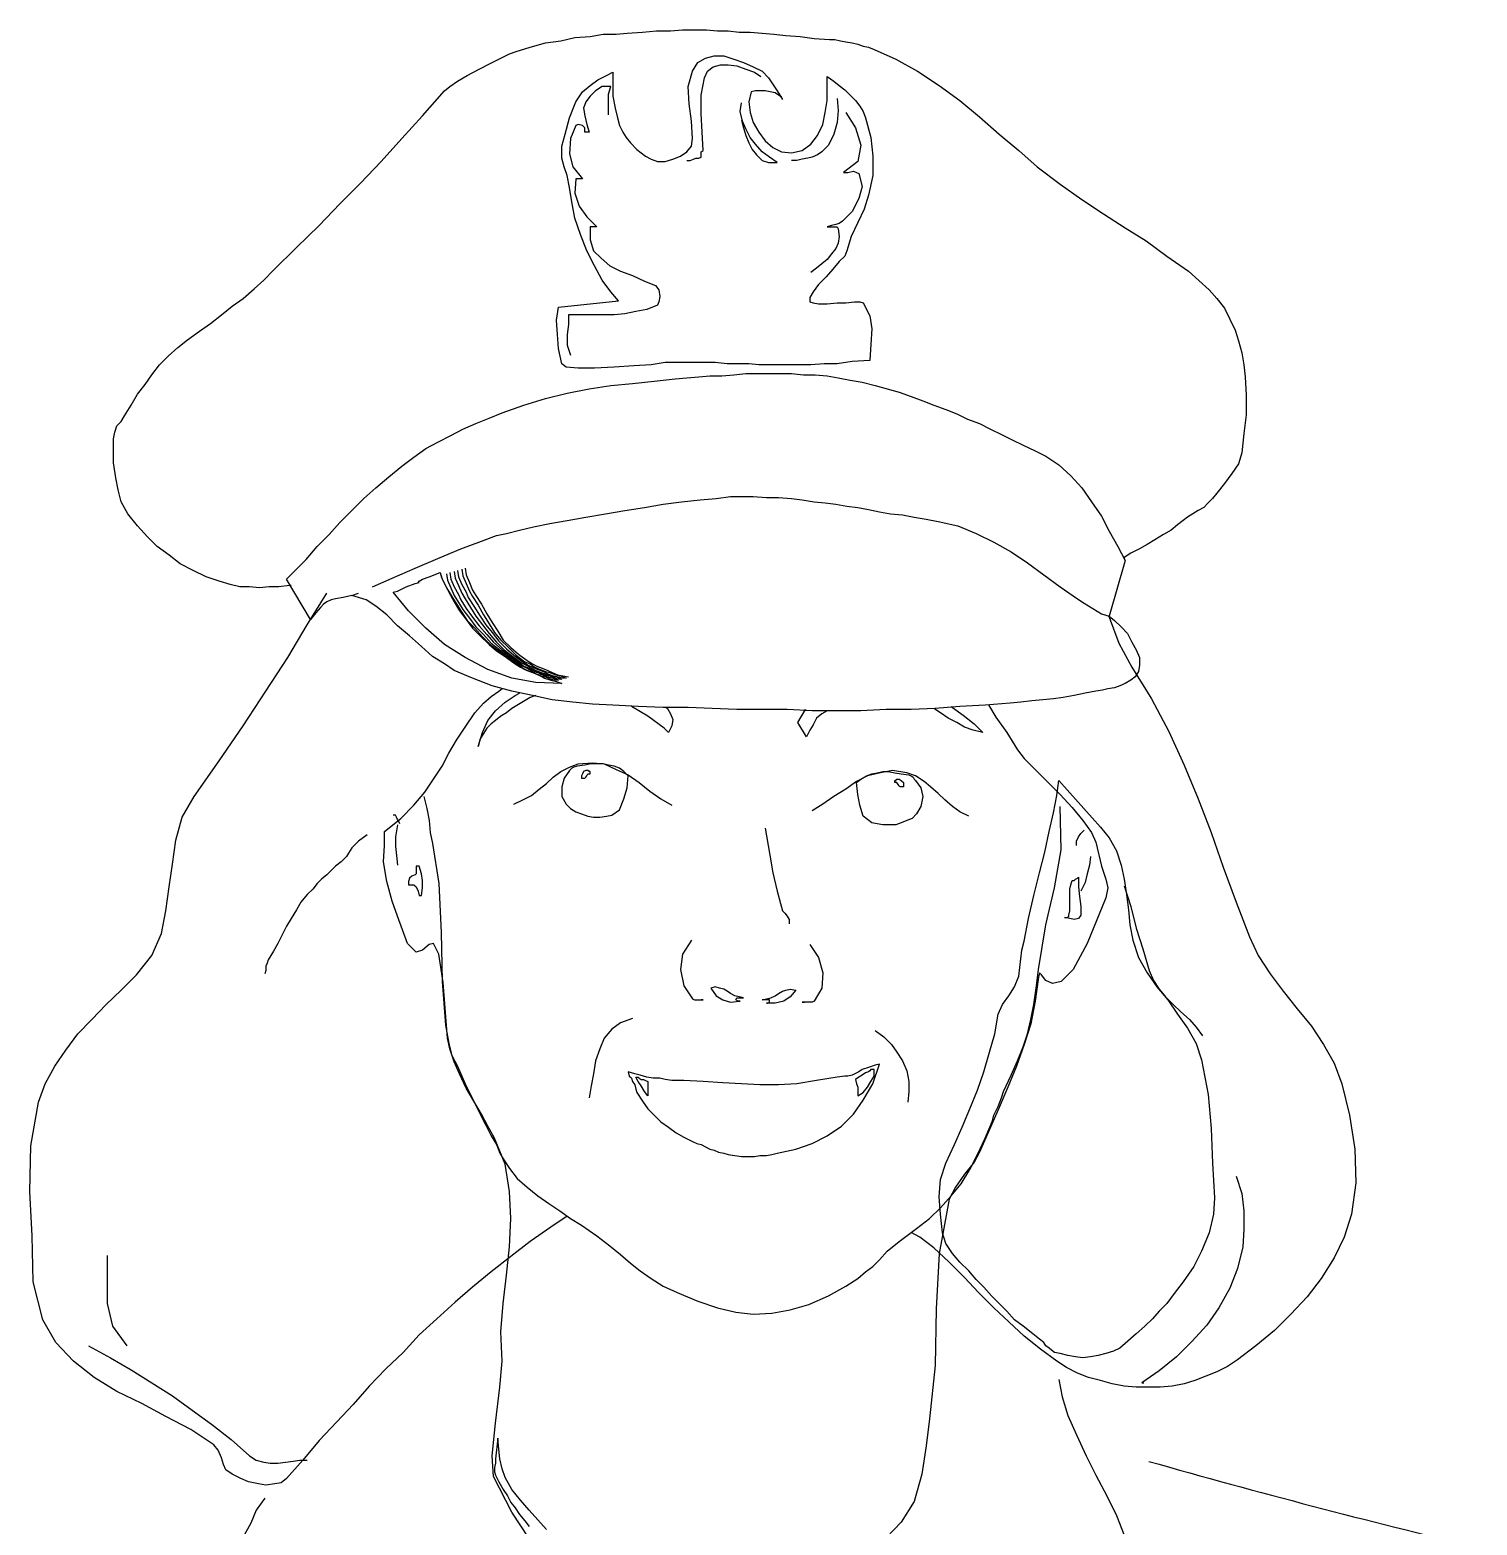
# Model space of a CAD drawing. Header units: millimetres. Extents: x -1576.71 to -1576.05, y 1846.75 to 1848.44.
# Drawn here: x -1576.5384 to -1576.2181, y 1848.1139 to 1848.4449 of the extents above; entities that cross this region are included whole.
import ezdxf

# ---------------------------------------------------------------- set-up
doc = ezdxf.new("R2010")
doc.units = ezdxf.units.MM
doc.header["$LTSCALE"] = 10
doc.layers.add('Humanos', color=2, linetype='Continuous')

msp = doc.modelspace()

# ---------------------------------------------------------------- linework, layer by layer
at = {"layer": 'Humanos'}
for points in [[(-1576.48064, 1848.32185), (-1576.48088, 1848.32185), (-1576.4833, 1848.3216), (-1576.48546, 1848.3216), (-1576.48763, 1848.32136), (-1576.4898, 1848.3216), (-1576.49196, 1848.3216), (-1576.49413, 1848.32208), (-1576.49653, 1848.32281), (-1576.49942, 1848.32377), (-1576.50231, 1848.32522), (-1576.5052, 1848.32666), (-1576.50761, 1848.32859), (-1576.51026, 1848.33052), (-1576.51243, 1848.33268), (-1576.51459, 1848.33509), (-1576.51676, 1848.33774), (-1576.51821, 1848.34038), (-1576.51893, 1848.34304), (-1576.51941, 1848.34568), (-1576.51989, 1848.34905), (-1576.51989, 1848.35435), (-1576.51965, 1848.3558), (-1576.51917, 1848.35724), (-1576.51821, 1848.35821), (-1576.51748, 1848.35941), (-1576.51604, 1848.36182), (-1576.51459, 1848.36422), (-1576.51291, 1848.36639), (-1576.51147, 1848.36855), (-1576.50978, 1848.37072), (-1576.50785, 1848.37265), (-1576.50569, 1848.37458), (-1576.50352, 1848.37626), (-1576.50086, 1848.37819), (-1576.49846, 1848.37988), (-1576.49605, 1848.3818), (-1576.49364, 1848.38372), (-1576.49124, 1848.38541), (-1576.48883, 1848.38758), (-1576.48666, 1848.3895), (-1576.4845, 1848.39167), (-1576.47944, 1848.39672), (-1576.47438, 1848.40155), (-1576.46981, 1848.40636), (-1576.46524, 1848.41094), (-1576.46066, 1848.41575), (-1576.45608, 1848.4208), (-1576.45151, 1848.42586), (-1576.44669, 1848.43139), (-1576.44549, 1848.43236), (-1576.4438, 1848.43356), (-1576.44164, 1848.43477), (-1576.43899, 1848.43622), (-1576.43658, 1848.43742), (-1576.43418, 1848.43862), (-1576.43225, 1848.43958), (-1576.4308, 1848.44006), (-1576.42768, 1848.44103), (-1576.4243, 1848.44199), (-1576.42093, 1848.44247), (-1576.4178, 1848.44319), (-1576.41443, 1848.44344), (-1576.41154, 1848.44392), (-1576.40865, 1848.44392), (-1576.40624, 1848.44416), (-1576.40288, 1848.4444), (-1576.39974, 1848.44464), (-1576.39662, 1848.44464), (-1576.39396, 1848.44488), (-1576.39132, 1848.44488), (-1576.38867, 1848.44488), (-1576.38626, 1848.44464), (-1576.38386, 1848.44464), (-1576.38145, 1848.4444), (-1576.37905, 1848.4444), (-1576.3764, 1848.44416), (-1576.37375, 1848.44392), (-1576.3711, 1848.44367), (-1576.36797, 1848.44344), (-1576.36484, 1848.44295), (-1576.36147, 1848.44272), (-1576.36027, 1848.44272), (-1576.35906, 1848.44247), (-1576.35786, 1848.44223), (-1576.35641, 1848.44199), (-1576.35521, 1848.44175), (-1576.354, 1848.44127), (-1576.3528, 1848.44103), (-1576.3516, 1848.44055), (-1576.34678, 1848.43838), (-1576.34197, 1848.43573), (-1576.33716, 1848.4326), (-1576.33258, 1848.42923), (-1576.32825, 1848.42562), (-1576.32391, 1848.42177), (-1576.31958, 1848.41816), (-1576.31549, 1848.41455), (-1576.31043, 1848.41069), (-1576.30561, 1848.40732), (-1576.3008, 1848.40419), (-1576.29599, 1848.40106), (-1576.29141, 1848.39817), (-1576.28683, 1848.3948), (-1576.28202, 1848.39143), (-1576.27744, 1848.38733), (-1576.27576, 1848.38541), (-1576.27407, 1848.38324), (-1576.27287, 1848.38083), (-1576.27166, 1848.37843), (-1576.27094, 1848.37602), (-1576.27022, 1848.37338), (-1576.26974, 1848.37072), (-1576.26949, 1848.36808), (-1576.26926, 1848.36399), (-1576.26926, 1848.35965), (-1576.26974, 1848.35555), (-1576.27022, 1848.35122), (-1576.27094, 1848.34882), (-1576.27238, 1848.34665), (-1576.27407, 1848.34448), (-1576.27576, 1848.34232), (-1576.27672, 1848.34111), (-1576.27768, 1848.34015), (-1576.27865, 1848.33918), (-1576.27985, 1848.33846), (-1576.28105, 1848.33774), (-1576.28226, 1848.33702), (-1576.28322, 1848.33629), (-1576.28443, 1848.33533), (-1576.28587, 1848.33413), (-1576.28755, 1848.33316), (-1576.28948, 1848.33196), (-1576.29116, 1848.33099), (-1576.29285, 1848.33003), (-1576.29478, 1848.32907), (-1576.29622, 1848.3281), (-1576.29622, 1848.32786)], [(-1576.40818, 1848.38493), (-1576.40985, 1848.38686), (-1576.41179, 1848.3895), (-1576.41347, 1848.39263), (-1576.41516, 1848.396), (-1576.4166, 1848.39961), (-1576.4178, 1848.40322), (-1576.41852, 1848.40684), (-1576.41901, 1848.40997), (-1576.41949, 1848.41261), (-1576.42021, 1848.41455), (-1576.42069, 1848.41647), (-1576.42069, 1848.41911), (-1576.41997, 1848.42177), (-1576.41901, 1848.42538), (-1576.41757, 1848.42899), (-1576.41612, 1848.43116), (-1576.41443, 1848.4326), (-1576.41274, 1848.4338), (-1576.41082, 1848.43477), (-1576.40938, 1848.43549), (-1576.40938, 1848.43019), (-1576.4089, 1848.42755), (-1576.40841, 1848.42538), (-1576.40793, 1848.42369), (-1576.40721, 1848.42225), (-1576.40649, 1848.42105), (-1576.40552, 1848.41984), (-1576.40408, 1848.41839), (-1576.40215, 1848.41695), (-1576.40095, 1848.41623), (-1576.39951, 1848.41575), (-1576.39782, 1848.41575), (-1576.39613, 1848.41623), (-1576.39445, 1848.41695), (-1576.39301, 1848.41791), (-1576.39204, 1848.41911), (-1576.3918, 1848.4208), (-1576.39204, 1848.42466), (-1576.39252, 1848.4285), (-1576.39276, 1848.43236), (-1576.3918, 1848.43573), (-1576.3906, 1848.43766), (-1576.38891, 1848.43862), (-1576.38699, 1848.43911), (-1576.38483, 1848.43911), (-1576.38266, 1848.43838), (-1576.38049, 1848.43766), (-1576.37833, 1848.43669), (-1576.3764, 1848.43573), (-1576.37495, 1848.43428), (-1576.37303, 1848.43139), (-1576.37183, 1848.42947), (-1576.37206, 1848.42995), (-1576.37351, 1848.43092), (-1576.37567, 1848.43139), (-1576.37784, 1848.43139), (-1576.37881, 1848.43116), (-1576.37928, 1848.42899), (-1576.37905, 1848.42658), (-1576.37833, 1848.42441), (-1576.37712, 1848.42225), (-1576.37567, 1848.42033), (-1576.37399, 1848.41888), (-1576.37206, 1848.41791), (-1576.36989, 1848.41767), (-1576.36749, 1848.41816), (-1576.36556, 1848.4196), (-1576.36412, 1848.42153), (-1576.36292, 1848.42394), (-1576.36244, 1848.42658), (-1576.36195, 1848.42923), (-1576.36195, 1848.43188), (-1576.36195, 1848.43453), (-1576.3605, 1848.43356), (-1576.3593, 1848.4326), (-1576.3581, 1848.43164), (-1576.35689, 1848.43044), (-1576.35569, 1848.42923), (-1576.35473, 1848.42803), (-1576.354, 1848.42683), (-1576.35353, 1848.42538), (-1576.35233, 1848.42105), (-1576.35184, 1848.41695), (-1576.35184, 1848.41261), (-1576.3528, 1848.40828), (-1576.35377, 1848.40516), (-1576.35521, 1848.40227), (-1576.35666, 1848.39913), (-1576.35762, 1848.396), (-1576.3581, 1848.3948), (-1576.3593, 1848.3936), (-1576.36075, 1848.39191), (-1576.36219, 1848.39022), (-1576.36388, 1848.38854), (-1576.36508, 1848.38686), (-1576.3658, 1848.38565), (-1576.3658, 1848.38469), (-1576.36508, 1848.38444), (-1576.36388, 1848.38421), (-1576.36195, 1848.38421), (-1576.35978, 1848.38444), (-1576.35786, 1848.38444), (-1576.35594, 1848.38469), (-1576.35473, 1848.38469), (-1576.354, 1848.38444), (-1576.35256, 1848.38156), (-1576.35208, 1848.37867), (-1576.35233, 1848.3753), (-1576.35256, 1848.37169), (-1576.35641, 1848.37144), (-1576.35978, 1848.37096), (-1576.36267, 1848.37096), (-1576.36556, 1848.37072), (-1576.36822, 1848.37072), (-1576.37062, 1848.37072), (-1576.37278, 1848.37072), (-1576.37495, 1848.37072), (-1576.37712, 1848.37072), (-1576.37928, 1848.37096), (-1576.3817, 1848.37096), (-1576.38411, 1848.37096), (-1576.38674, 1848.37121), (-1576.38963, 1848.37121), (-1576.39276, 1848.37121), (-1576.39613, 1848.37121), (-1576.39782, 1848.37121), (-1576.40095, 1848.37072), (-1576.4048, 1848.37049), (-1576.40913, 1848.37024), (-1576.41347, 1848.37), (-1576.41708, 1848.37), (-1576.41973, 1848.37024), (-1576.42069, 1848.37096), (-1576.42141, 1848.37433), (-1576.42166, 1848.37747), (-1576.4219, 1848.3806), (-1576.42141, 1848.38349), (-1576.40818, 1848.38493)], [(-1576.39301, 1848.41599), (-1576.39229, 1848.41599), (-1576.39156, 1848.41623), (-1576.39108, 1848.41647), (-1576.39035, 1848.41647), (-1576.38987, 1848.41671), (-1576.38987, 1848.41744), (-1576.38987, 1848.41791), (-1576.3894, 1848.41816), (-1576.38963, 1848.42225), (-1576.38987, 1848.42634), (-1576.38987, 1848.43044), (-1576.38915, 1848.43428), (-1576.38843, 1848.43573), (-1576.38723, 1848.43669), (-1576.38555, 1848.43717), (-1576.38386, 1848.43717), (-1576.38194, 1848.43694), (-1576.38001, 1848.43622), (-1576.37808, 1848.43549), (-1576.37664, 1848.43453)], [(-1576.41034, 1848.4261), (-1576.41034, 1848.42778), (-1576.41034, 1848.42923), (-1576.41034, 1848.43067), (-1576.40985, 1848.43236), (-1576.41179, 1848.43236), (-1576.41323, 1848.43139), (-1576.41443, 1848.43019), (-1576.4154, 1848.42899), (-1576.41588, 1848.42755), (-1576.41563, 1848.42586), (-1576.41516, 1848.42394), (-1576.41468, 1848.42225), (-1576.41491, 1848.42225), (-1576.41516, 1848.42225), (-1576.4154, 1848.42225), (-1576.41563, 1848.42225), (-1576.41563, 1848.42321), (-1576.41612, 1848.42369), (-1576.41708, 1848.42394), (-1576.41757, 1848.42369), (-1576.41877, 1848.4208), (-1576.41901, 1848.41744), (-1576.41829, 1848.41455), (-1576.41612, 1848.41189), (-1576.4166, 1848.41189), (-1576.41708, 1848.41189), (-1576.41732, 1848.41189), (-1576.41757, 1848.41189), (-1576.4178, 1848.40877), (-1576.41684, 1848.40588), (-1576.41516, 1848.40347), (-1576.41299, 1848.4013), (-1576.41347, 1848.4013), (-1576.41395, 1848.4013), (-1576.41419, 1848.4013), (-1576.41443, 1848.4013), (-1576.41443, 1848.39841), (-1576.41371, 1848.396), (-1576.41202, 1848.39432), (-1576.4101, 1848.39263), (-1576.40769, 1848.39143), (-1576.40504, 1848.39047), (-1576.4024, 1848.38927), (-1576.39999, 1848.3883), (-1576.39926, 1848.38733), (-1576.39902, 1848.38589), (-1576.39926, 1848.38469), (-1576.39951, 1848.38397), (-1576.40191, 1848.383), (-1576.40432, 1848.38252), (-1576.40673, 1848.38204), (-1576.40913, 1848.3818), (-1576.41179, 1848.3818), (-1576.41419, 1848.3818), (-1576.41684, 1848.3818), (-1576.41924, 1848.3818), (-1576.41924, 1848.37963), (-1576.41949, 1848.37747), (-1576.41949, 1848.37505), (-1576.41877, 1848.37289)], [(-1576.35978, 1848.42972), (-1576.35955, 1848.42706), (-1576.35978, 1848.42441), (-1576.3605, 1848.42177), (-1576.36171, 1848.41936), (-1576.36244, 1848.41864), (-1576.36316, 1848.41791), (-1576.36412, 1848.41719), (-1576.36533, 1848.41671), (-1576.36628, 1848.41647), (-1576.36749, 1848.41623), (-1576.36869, 1848.41599), (-1576.36989, 1848.41599)], [(-1576.38097, 1848.42489), (-1576.38049, 1848.42321), (-1576.38001, 1848.42153), (-1576.37928, 1848.41984), (-1576.37856, 1848.41839), (-1576.37761, 1848.41719), (-1576.3764, 1848.41599), (-1576.37495, 1848.4155), (-1576.37303, 1848.4155), (-1576.37472, 1848.41671), (-1576.3764, 1848.41791), (-1576.37784, 1848.4196), (-1576.37905, 1848.42105), (-1576.38001, 1848.42297), (-1576.38073, 1848.42466), (-1576.38122, 1848.42683), (-1576.38097, 1848.42875)], [(-1576.35786, 1848.42658), (-1576.35569, 1848.42321), (-1576.35449, 1848.41936), (-1576.35521, 1848.41575), (-1576.35834, 1848.41334), (-1576.35738, 1848.41334), (-1576.35617, 1848.41358), (-1576.35545, 1848.41334), (-1576.35497, 1848.4131), (-1576.35425, 1848.41021), (-1576.35497, 1848.40756), (-1576.35641, 1848.40467), (-1576.35858, 1848.4025), (-1576.3593, 1848.40202), (-1576.36003, 1848.40178), (-1576.36099, 1848.40155), (-1576.36195, 1848.4013), (-1576.36123, 1848.4013), (-1576.3605, 1848.4013), (-1576.35978, 1848.4013), (-1576.35955, 1848.40082), (-1576.3593, 1848.39913), (-1576.35955, 1848.39769), (-1576.36003, 1848.39649), (-1576.36099, 1848.39528), (-1576.36195, 1848.39408), (-1576.36316, 1848.39311), (-1576.36436, 1848.39216), (-1576.36556, 1848.39119)], [(-1576.2996, 1848.3151), (-1576.29839, 1848.31414), (-1576.29694, 1848.31269), (-1576.2955, 1848.31125), (-1576.29454, 1848.30933), (-1576.29357, 1848.30764), (-1576.29285, 1848.30596), (-1576.29285, 1848.30427), (-1576.2931, 1848.30282), (-1576.29382, 1848.30162), (-1576.29478, 1848.3009), (-1576.29599, 1848.30018), (-1576.29719, 1848.29969), (-1576.29839, 1848.29921), (-1576.29983, 1848.29897), (-1576.30104, 1848.29873), (-1576.30249, 1848.29849), (-1576.30489, 1848.29801), (-1576.3073, 1848.29752), (-1576.30971, 1848.29705), (-1576.31188, 1848.2968), (-1576.31428, 1848.29657), (-1576.31669, 1848.29632), (-1576.3191, 1848.29608), (-1576.3215, 1848.29585), (-1576.32704, 1848.29536), (-1576.33258, 1848.29512), (-1576.33811, 1848.29464), (-1576.34341, 1848.2944), (-1576.34895, 1848.2944), (-1576.35449, 1848.29416), (-1576.36003, 1848.29416), (-1576.36533, 1848.29416), (-1576.37086, 1848.2944), (-1576.3764, 1848.2944), (-1576.38194, 1848.2944), (-1576.38746, 1848.29464), (-1576.39276, 1848.29488), (-1576.3983, 1848.29488), (-1576.40384, 1848.29512), (-1576.40938, 1848.29536), (-1576.41395, 1848.2956), (-1576.41829, 1848.29608), (-1576.42286, 1848.29657), (-1576.42719, 1848.29752), (-1576.43177, 1848.29849), (-1576.4361, 1848.29969), (-1576.44044, 1848.30138), (-1576.44453, 1848.30307), (-1576.44669, 1848.30451), (-1576.44935, 1848.30619), (-1576.45175, 1848.30836), (-1576.4544, 1848.31077), (-1576.45705, 1848.31294), (-1576.45946, 1848.31535), (-1576.46186, 1848.31727), (-1576.46403, 1848.31872), (-1576.46716, 1848.31968), (-1576.46908, 1848.31919), (-1576.47077, 1848.31896), (-1576.47174, 1848.31872), (-1576.4727, 1848.31824), (-1576.47342, 1848.31775), (-1576.47414, 1848.31703), (-1576.47511, 1848.31583), (-1576.47631, 1848.31438), (-1576.48161, 1848.32329), (-1576.47727, 1848.32763), (-1576.47486, 1848.33052), (-1576.47222, 1848.33316), (-1576.46981, 1848.33581), (-1576.46716, 1848.33846), (-1576.46452, 1848.34111), (-1576.46186, 1848.34352), (-1576.45897, 1848.34593), (-1576.45608, 1848.34833), (-1576.45344, 1848.35026), (-1576.45079, 1848.35218), (-1576.44814, 1848.35363), (-1576.44525, 1848.35507), (-1576.4426, 1848.35652), (-1576.43971, 1848.35772), (-1576.43682, 1848.35893), (-1576.43393, 1848.36013), (-1576.42912, 1848.36182), (-1576.4243, 1848.36326), (-1576.41949, 1848.36446), (-1576.41468, 1848.36543), (-1576.40985, 1848.36615), (-1576.40504, 1848.36663), (-1576.40023, 1848.36711), (-1576.39565, 1848.3676), (-1576.39301, 1848.36783), (-1576.39035, 1848.36808), (-1576.38795, 1848.36832), (-1576.38531, 1848.36832), (-1576.38266, 1848.36855), (-1576.38001, 1848.3688), (-1576.37761, 1848.3688), (-1576.37495, 1848.3688), (-1576.37231, 1848.3688), (-1576.36989, 1848.3688), (-1576.36725, 1848.36855), (-1576.3646, 1848.36855), (-1576.36195, 1848.36832), (-1576.35955, 1848.36783), (-1576.35689, 1848.36735), (-1576.35425, 1848.36688), (-1576.35136, 1848.36615), (-1576.34871, 1848.36543), (-1576.34606, 1848.36471), (-1576.34341, 1848.36374), (-1576.34077, 1848.36278), (-1576.33836, 1848.36182), (-1576.33571, 1848.36085), (-1576.3333, 1848.35989), (-1576.33089, 1848.35869), (-1576.32825, 1848.35772), (-1576.32583, 1848.35652), (-1576.32343, 1848.35532), (-1576.32102, 1848.35411), (-1576.31861, 1848.35291), (-1576.31597, 1848.35171), (-1576.31355, 1848.3505), (-1576.31067, 1848.34857), (-1576.30802, 1848.34616), (-1576.30561, 1848.34352), (-1576.30344, 1848.34038), (-1576.30128, 1848.33726), (-1576.2996, 1848.33388), (-1576.29766, 1848.33052), (-1576.29599, 1848.32738), (-1576.2996, 1848.3151)], [(-1576.46258, 1848.3216), (-1576.45825, 1848.32353), (-1576.45319, 1848.3257), (-1576.44814, 1848.32786), (-1576.44308, 1848.33003), (-1576.43851, 1848.33172), (-1576.43514, 1848.33292), (-1576.43297, 1848.33341), (-1576.43008, 1848.33413), (-1576.42696, 1848.33485), (-1576.42334, 1848.33557), (-1576.41949, 1848.33629), (-1576.4154, 1848.33702), (-1576.41107, 1848.33774), (-1576.40673, 1848.33846), (-1576.4024, 1848.33918), (-1576.3983, 1848.33991), (-1576.39421, 1848.34038), (-1576.39012, 1848.34087), (-1576.38651, 1848.34111), (-1576.38338, 1848.34159), (-1576.38049, 1848.34159), (-1576.37833, 1848.34159), (-1576.37544, 1848.34135), (-1576.37278, 1848.34135), (-1576.36989, 1848.34111), (-1576.36749, 1848.34087), (-1576.36484, 1848.34038), (-1576.36244, 1848.34015), (-1576.36003, 1848.33991), (-1576.35762, 1848.33943), (-1576.35521, 1848.33918), (-1576.3528, 1848.3387), (-1576.35039, 1848.33822), (-1576.34799, 1848.33774), (-1576.34534, 1848.33749), (-1576.34269, 1848.33702), (-1576.34005, 1848.33653), (-1576.33739, 1848.33605), (-1576.33306, 1848.33509), (-1576.32897, 1848.33341), (-1576.32511, 1848.33148), (-1576.32127, 1848.32931), (-1576.31765, 1848.3269), (-1576.31404, 1848.32425), (-1576.31043, 1848.3216), (-1576.30658, 1848.31896), (-1576.30513, 1848.31799), (-1576.30321, 1848.31679), (-1576.30128, 1848.31558), (-1576.2996, 1848.3151)], [(-1576.45224, 1848.32257), (-1576.45224, 1848.32257), (-1576.45224, 1848.32257), (-1576.45247, 1848.32257), (-1576.45247, 1848.32257), (-1576.45224, 1848.32281), (-1576.45151, 1848.32329), (-1576.45007, 1848.32377), (-1576.44766, 1848.32474), (-1576.44718, 1848.32329), (-1576.44621, 1848.32136), (-1576.44501, 1848.31944), (-1576.44429, 1848.31824), (-1576.44308, 1848.3163), (-1576.44164, 1848.31414), (-1576.43996, 1848.31246), (-1576.43827, 1848.31053), (-1576.43658, 1848.30885), (-1576.43466, 1848.3074), (-1576.43273, 1848.30596), (-1576.43057, 1848.30451), (-1576.4296, 1848.30379), (-1576.4284, 1848.30307), (-1576.42719, 1848.30258), (-1576.42575, 1848.3021), (-1576.42455, 1848.30138), (-1576.4231, 1848.3009), (-1576.4219, 1848.30066), (-1576.42069, 1848.30018), (-1576.42647, 1848.30041), (-1576.43177, 1848.30138), (-1576.43707, 1848.3033), (-1576.44212, 1848.30596), (-1576.44669, 1848.30885), (-1576.45079, 1848.31246), (-1576.45464, 1848.3163), (-1576.45801, 1848.3204), (-1576.45705, 1848.32064), (-1576.45513, 1848.3216), (-1576.45319, 1848.32233), (-1576.45224, 1848.32257)], [(-1576.44766, 1848.32474), (-1576.44741, 1848.32377), (-1576.44669, 1848.32233), (-1576.44574, 1848.3204), (-1576.44453, 1848.31824), (-1576.44332, 1848.3163), (-1576.44188, 1848.31438), (-1576.44044, 1848.31246), (-1576.43875, 1848.31077), (-1576.43682, 1848.30885), (-1576.43514, 1848.3074), (-1576.43297, 1848.30596), (-1576.43105, 1848.30451), (-1576.42985, 1848.30379), (-1576.42888, 1848.3033), (-1576.42768, 1848.30282), (-1576.42647, 1848.30235), (-1576.42551, 1848.30186), (-1576.4243, 1848.30162), (-1576.4231, 1848.30114), (-1576.4219, 1848.3009)], [(-1576.44621, 1848.32449), (-1576.44597, 1848.32305), (-1576.44525, 1848.32136), (-1576.44453, 1848.31968), (-1576.4438, 1848.31847), (-1576.4426, 1848.31655), (-1576.44116, 1848.31463), (-1576.43971, 1848.31269), (-1576.43802, 1848.31101), (-1576.43635, 1848.30908), (-1576.43441, 1848.30764), (-1576.43249, 1848.30619), (-1576.43057, 1848.30475), (-1576.42936, 1848.30402), (-1576.4284, 1848.30355), (-1576.42719, 1848.30282), (-1576.42599, 1848.30258), (-1576.42502, 1848.3021), (-1576.42382, 1848.30162), (-1576.42262, 1848.30138), (-1576.42141, 1848.3009)], [(-1576.44549, 1848.32474), (-1576.44525, 1848.32329), (-1576.44453, 1848.3216), (-1576.44357, 1848.31992), (-1576.44308, 1848.31872), (-1576.44188, 1848.31679), (-1576.44044, 1848.31486), (-1576.43899, 1848.31294), (-1576.4373, 1848.31101), (-1576.43586, 1848.30933), (-1576.43393, 1848.30764), (-1576.43201, 1848.30619), (-1576.43008, 1848.30475), (-1576.42912, 1848.30402), (-1576.42791, 1848.30355), (-1576.42696, 1848.30307), (-1576.42575, 1848.30258), (-1576.42455, 1848.3021), (-1576.42334, 1848.30186), (-1576.42213, 1848.30138), (-1576.42093, 1848.30114)], [(-1576.44453, 1848.32497), (-1576.44429, 1848.32353), (-1576.44357, 1848.32185), (-1576.44285, 1848.32016), (-1576.44212, 1848.31896), (-1576.44091, 1848.31703), (-1576.43971, 1848.3151), (-1576.43827, 1848.31318), (-1576.43682, 1848.31125), (-1576.43514, 1848.30933), (-1576.43346, 1848.30764), (-1576.43152, 1848.30619), (-1576.4296, 1848.30475), (-1576.42863, 1848.30427), (-1576.42743, 1848.30355), (-1576.42647, 1848.30307), (-1576.42527, 1848.30258), (-1576.4243, 1848.30235), (-1576.4231, 1848.30186), (-1576.4219, 1848.30162), (-1576.42069, 1848.30114)], [(-1576.4438, 1848.32522), (-1576.44357, 1848.32377), (-1576.44285, 1848.32208), (-1576.44188, 1848.3204), (-1576.4414, 1848.31919), (-1576.44019, 1848.31727), (-1576.43875, 1848.3151), (-1576.43755, 1848.31318), (-1576.4361, 1848.31149), (-1576.43466, 1848.30957), (-1576.43297, 1848.30788), (-1576.43129, 1848.30644), (-1576.42936, 1848.30499), (-1576.42816, 1848.30427), (-1576.42719, 1848.30379), (-1576.42599, 1848.3033), (-1576.42479, 1848.30282), (-1576.42382, 1848.30235), (-1576.42262, 1848.30186), (-1576.42141, 1848.30162), (-1576.42021, 1848.30138)], [(-1576.44285, 1848.32546), (-1576.4426, 1848.32402), (-1576.44188, 1848.32233), (-1576.44116, 1848.32064), (-1576.44044, 1848.31944), (-1576.43924, 1848.31751), (-1576.43802, 1848.31535), (-1576.43682, 1848.31341), (-1576.43562, 1848.31149), (-1576.43418, 1848.3098), (-1576.43249, 1848.30812), (-1576.4308, 1848.30644), (-1576.42888, 1848.30499), (-1576.42768, 1848.30451), (-1576.42671, 1848.30379), (-1576.42551, 1848.3033), (-1576.4243, 1848.30282), (-1576.42334, 1848.30258), (-1576.42213, 1848.3021), (-1576.42093, 1848.30186), (-1576.41973, 1848.30138)], [(-1576.44212, 1848.3257), (-1576.44188, 1848.32425), (-1576.44116, 1848.32257), (-1576.44044, 1848.32088), (-1576.43971, 1848.31968), (-1576.43851, 1848.31775), (-1576.4373, 1848.31558), (-1576.4361, 1848.31366), (-1576.4349, 1848.31174), (-1576.43369, 1848.3098), (-1576.43201, 1848.30812), (-1576.43032, 1848.30668), (-1576.4284, 1848.30524), (-1576.42719, 1848.30451), (-1576.42623, 1848.30402), (-1576.42502, 1848.30355), (-1576.42382, 1848.30307), (-1576.42286, 1848.30258), (-1576.42166, 1848.3021), (-1576.42046, 1848.30186), (-1576.41924, 1848.30162)], [(-1576.53771, 1848.16775), (-1576.53795, 1848.17787), (-1576.53843, 1848.18773), (-1576.53819, 1848.19785), (-1576.5365, 1848.20748), (-1576.53506, 1848.21157), (-1576.53289, 1848.21543), (-1576.53049, 1848.21904), (-1576.52783, 1848.22265), (-1576.52471, 1848.22578), (-1576.52158, 1848.22915), (-1576.51821, 1848.23228), (-1576.51483, 1848.23565), (-1576.51147, 1848.23998), (-1576.5093, 1848.2448), (-1576.50833, 1848.24985), (-1576.50761, 1848.25515), (-1576.50689, 1848.26021), (-1576.50616, 1848.26551), (-1576.50472, 1848.27057), (-1576.50208, 1848.27513), (-1576.49653, 1848.28308), (-1576.49124, 1848.29079), (-1576.48618, 1848.29849), (-1576.48136, 1848.30596), (-1576.47703, 1848.31318), (-1576.4727, 1848.32016)], [(-1576.46716, 1848.31968), (-1576.46572, 1848.32016)], [(-1576.29966, 1848.31512), (-1576.2996, 1848.31486), (-1576.29743, 1848.30908), (-1576.29454, 1848.30379), (-1576.29021, 1848.2968), (-1576.28635, 1848.28958), (-1576.28298, 1848.28212), (-1576.27985, 1848.27465), (-1576.27696, 1848.26719), (-1576.27432, 1848.25949), (-1576.27143, 1848.25179), (-1576.26854, 1848.24407), (-1576.26661, 1848.23998), (-1576.26396, 1848.23589), (-1576.26107, 1848.23204), (-1576.25794, 1848.22818), (-1576.25481, 1848.22434), (-1576.25216, 1848.22024), (-1576.24975, 1848.21615), (-1576.24807, 1848.21157), (-1576.24638, 1848.20459), (-1576.24518, 1848.19712), (-1576.24494, 1848.18966), (-1576.2459, 1848.18268), (-1576.24759, 1848.17762), (-1576.24975, 1848.17304), (-1576.25265, 1848.16848), (-1576.25577, 1848.16438), (-1576.25938, 1848.16053), (-1576.26299, 1848.15692), (-1576.26709, 1848.15354), (-1576.27118, 1848.15042), (-1576.27335, 1848.14897), (-1576.27576, 1848.14776), (-1576.27816, 1848.14681), (-1576.28057, 1848.14584), (-1576.28298, 1848.14512), (-1576.28563, 1848.14464), (-1576.28827, 1848.1444), (-1576.29093, 1848.1444), (-1576.29357, 1848.1444), (-1576.29622, 1848.14464), (-1576.29887, 1848.14512), (-1576.30152, 1848.14584), (-1576.30417, 1848.14656), (-1576.30658, 1848.14753), (-1576.30899, 1848.14873), (-1576.31115, 1848.15018), (-1576.31477, 1848.15282), (-1576.31838, 1848.15571), (-1576.32174, 1848.15884), (-1576.32511, 1848.16198), (-1576.32849, 1848.16534), (-1576.33161, 1848.16871), (-1576.33499, 1848.17209), (-1576.33836, 1848.17521), (-1576.34149, 1848.17762), (-1576.34341, 1848.17865)], [(-1576.45994, 1848.26743), (-1576.45633, 1848.27032), (-1576.45344, 1848.27321), (-1576.45103, 1848.2761), (-1576.4491, 1848.27899), (-1576.44718, 1848.28188), (-1576.44574, 1848.28477), (-1576.44405, 1848.28766), (-1576.44212, 1848.29055), (-1576.43996, 1848.29368), (-1576.43802, 1848.29585), (-1576.43635, 1848.29729), (-1576.43466, 1848.29849), (-1576.43393, 1848.29909)], [(-1576.42647, 1848.29752), (-1576.42768, 1848.29705), (-1576.43177, 1848.29464), (-1576.43297, 1848.29368), (-1576.43418, 1848.29296), (-1576.43538, 1848.29199), (-1576.43635, 1848.29127), (-1576.4373, 1848.2903), (-1576.43802, 1848.2891), (-1576.43875, 1848.2879), (-1576.43924, 1848.28621), (-1576.43827, 1848.28934), (-1576.43707, 1848.29199), (-1576.43538, 1848.29416), (-1576.43321, 1848.29608), (-1576.43105, 1848.29752), (-1576.43008, 1848.29801), (-1576.43008, 1848.29825)], [(-1576.39758, 1848.29488), (-1576.39734, 1848.29464), (-1576.39662, 1848.29343), (-1576.39613, 1848.29223), (-1576.39638, 1848.29079), (-1576.3971, 1848.28934), (-1576.39734, 1848.28958), (-1576.39758, 1848.28982), (-1576.39782, 1848.29007), (-1576.39806, 1848.2903), (-1576.40168, 1848.29296), (-1576.40529, 1848.29512), (-1576.40529, 1848.29512)], [(-1576.36195, 1848.29416), (-1576.36316, 1848.29343), (-1576.36436, 1848.29247), (-1576.36508, 1848.29102), (-1576.3658, 1848.28982), (-1576.36653, 1848.28838), (-1576.36845, 1848.29151), (-1576.36677, 1848.2944), (-1576.36677, 1848.29416)], [(-1576.3263, 1848.29543), (-1576.32463, 1848.29271), (-1576.32222, 1848.28934), (-1576.31982, 1848.28549), (-1576.31838, 1848.28357), (-1576.31597, 1848.28116), (-1576.31332, 1848.27851), (-1576.31043, 1848.27562), (-1576.30778, 1848.27273), (-1576.30538, 1848.26984), (-1576.30344, 1848.26719), (-1576.30249, 1848.26502), (-1576.30128, 1848.25973), (-1576.30032, 1848.25684), (-1576.29983, 1848.25491), (-1576.30032, 1848.25274), (-1576.30441, 1848.24263), (-1576.30754, 1848.23685), (-1576.31019, 1848.23421), (-1576.31211, 1848.23373), (-1576.31355, 1848.23445), (-1576.31452, 1848.23565), (-1576.315, 1848.23613), (-1576.31524, 1848.23517), (-1576.31597, 1848.22987), (-1576.31693, 1848.22482), (-1576.31838, 1848.22024), (-1576.32006, 1848.21543), (-1576.32199, 1848.21085), (-1576.32391, 1848.20628), (-1576.32608, 1848.20146), (-1576.32825, 1848.1964), (-1576.32945, 1848.19424), (-1576.33161, 1848.19159), (-1576.33355, 1848.1887), (-1576.33499, 1848.18605), (-1576.33716, 1848.17401), (-1576.33788, 1848.16173), (-1576.33811, 1848.14921), (-1576.33932, 1848.13742), (-1576.34005, 1848.1314), (-1576.341, 1848.12514), (-1576.34269, 1848.11912), (-1576.34558, 1848.11454), (-1576.35039, 1848.10948)], [(-1576.3345, 1848.29512), (-1576.33427, 1848.29488), (-1576.33186, 1848.29319), (-1576.32945, 1848.29127), (-1576.32752, 1848.28934), (-1576.32969, 1848.28982), (-1576.33161, 1848.29055), (-1576.3333, 1848.29151), (-1576.33522, 1848.29247), (-1576.33691, 1848.29368), (-1576.33836, 1848.29464), (-1576.33836, 1848.29464)], [(-1576.43129, 1848.27345), (-1576.42936, 1848.27441), (-1576.42743, 1848.27538), (-1576.42575, 1848.27682), (-1576.42407, 1848.27802), (-1576.42262, 1848.27947), (-1576.42093, 1848.28068), (-1576.41901, 1848.28163), (-1576.41708, 1848.28236), (-1576.41395, 1848.2826), (-1576.4113, 1848.28236), (-1576.40865, 1848.28116), (-1576.40601, 1848.27995), (-1576.4036, 1848.27827), (-1576.40119, 1848.27634), (-1576.39879, 1848.27465), (-1576.39638, 1848.27321)], [(-1576.41732, 1848.28188), (-1576.41804, 1848.28163), (-1576.41852, 1848.2814), (-1576.41877, 1848.28116), (-1576.41901, 1848.28091), (-1576.42021, 1848.27923), (-1576.42069, 1848.2773), (-1576.42069, 1848.27513), (-1576.41973, 1848.27345), (-1576.41877, 1848.27249), (-1576.41757, 1848.27177), (-1576.41636, 1848.27129), (-1576.41491, 1848.2708), (-1576.41371, 1848.27057), (-1576.41227, 1848.27057), (-1576.41082, 1848.2708), (-1576.40962, 1848.27104), (-1576.40793, 1848.27224), (-1576.40697, 1848.27465), (-1576.40624, 1848.27707), (-1576.40601, 1848.27971), (-1576.40697, 1848.28068), (-1576.40793, 1848.2814), (-1576.40913, 1848.28188), (-1576.41034, 1848.28212), (-1576.41154, 1848.28236), (-1576.41274, 1848.28236), (-1576.41419, 1848.28236), (-1576.41563, 1848.28212), (-1576.41732, 1848.28188)], [(-1576.4154, 1848.28091), (-1576.41588, 1848.28068), (-1576.41612, 1848.28019), (-1576.41636, 1848.27971), (-1576.41636, 1848.27923), (-1576.41636, 1848.27923), (-1576.41612, 1848.27923), (-1576.41588, 1848.27923), (-1576.41563, 1848.27923), (-1576.4154, 1848.27947), (-1576.41516, 1848.27971), (-1576.41491, 1848.28019), (-1576.41443, 1848.28019), (-1576.41443, 1848.28019), (-1576.41443, 1848.28043), (-1576.41443, 1848.28043), (-1576.41443, 1848.28068), (-1576.41468, 1848.28068), (-1576.41491, 1848.28091), (-1576.41516, 1848.28091), (-1576.4154, 1848.28091)], [(-1576.33066, 1848.2708), (-1576.33258, 1848.27177), (-1576.33427, 1848.27297), (-1576.33595, 1848.27441), (-1576.33739, 1848.27586), (-1576.33908, 1848.2773), (-1576.34052, 1848.27851), (-1576.34245, 1848.27971), (-1576.34438, 1848.28043), (-1576.3475, 1848.28091), (-1576.35016, 1848.28043), (-1576.35305, 1848.27971), (-1576.35545, 1848.27851), (-1576.35786, 1848.27682), (-1576.3605, 1848.27513), (-1576.36292, 1848.27345), (-1576.36533, 1848.27201)], [(-1576.34389, 1848.27995), (-1576.34341, 1848.27971), (-1576.34294, 1848.27947), (-1576.34269, 1848.27899), (-1576.34245, 1848.27874), (-1576.34125, 1848.27707), (-1576.34077, 1848.27513), (-1576.34125, 1848.27297), (-1576.34221, 1848.27129), (-1576.34317, 1848.27032), (-1576.34438, 1848.26984), (-1576.34558, 1848.26935), (-1576.34678, 1848.26888), (-1576.34823, 1848.26888), (-1576.34967, 1848.26888), (-1576.35088, 1848.26912), (-1576.35208, 1848.26935), (-1576.354, 1848.2708), (-1576.35473, 1848.27321), (-1576.35521, 1848.27562), (-1576.35545, 1848.27827), (-1576.35449, 1848.27899), (-1576.35328, 1848.27971), (-1576.35208, 1848.28019), (-1576.35088, 1848.28043), (-1576.34967, 1848.28068), (-1576.34847, 1848.28068), (-1576.34702, 1848.28043), (-1576.34558, 1848.28019), (-1576.34389, 1848.27995)], [(-1576.34606, 1848.27899), (-1576.34558, 1848.27874), (-1576.3451, 1848.27827), (-1576.3451, 1848.27779), (-1576.3451, 1848.2773), (-1576.3451, 1848.2773), (-1576.34534, 1848.2773), (-1576.34558, 1848.2773), (-1576.34582, 1848.2773), (-1576.34606, 1848.27754), (-1576.3463, 1848.27779), (-1576.34655, 1848.27827), (-1576.34702, 1848.27827), (-1576.34702, 1848.27851), (-1576.34702, 1848.27851), (-1576.34702, 1848.27851), (-1576.34702, 1848.27874), (-1576.34678, 1848.27874), (-1576.34655, 1848.27899), (-1576.3463, 1848.27899), (-1576.34606, 1848.27899)], [(-1576.30152, 1848.2684), (-1576.2996, 1848.26599), (-1576.29791, 1848.2631), (-1576.29694, 1848.25996), (-1576.29622, 1848.25684), (-1576.29574, 1848.25346), (-1576.29526, 1848.2501), (-1576.29502, 1848.24673), (-1576.2943, 1848.24335), (-1576.2931, 1848.23951), (-1576.29116, 1848.23613), (-1576.289, 1848.23301), (-1576.2866, 1848.23012), (-1576.28443, 1848.22698), (-1576.28226, 1848.22385), (-1576.28033, 1848.22048), (-1576.27913, 1848.21687), (-1576.27768, 1848.20917), (-1576.27696, 1848.2017), (-1576.27672, 1848.194), (-1576.27624, 1848.18629), (-1576.27648, 1848.18268), (-1576.27744, 1848.17859), (-1576.27913, 1848.17449), (-1576.28082, 1848.17112), (-1576.28322, 1848.16775), (-1576.28515, 1848.1651), (-1576.28683, 1848.16293), (-1576.28852, 1848.16125), (-1576.28996, 1848.15956), (-1576.29165, 1848.15788), (-1576.29357, 1848.1562), (-1576.29599, 1848.15403), (-1576.29719, 1848.15306), (-1576.29863, 1848.15234), (-1576.30032, 1848.15186), (-1576.302, 1848.15138), (-1576.30369, 1848.15114), (-1576.30538, 1848.1509), (-1576.30705, 1848.15114), (-1576.30874, 1848.15138), (-1576.31043, 1848.15186), (-1576.31163, 1848.1521), (-1576.31235, 1848.15259), (-1576.31283, 1848.15306), (-1576.31355, 1848.15354), (-1576.31404, 1848.15426), (-1576.315, 1848.15499), (-1576.31644, 1848.1562), (-1576.31861, 1848.15788), (-1576.32054, 1848.15932), (-1576.32222, 1848.16125), (-1576.32391, 1848.16293), (-1576.3256, 1848.16462), (-1576.32728, 1848.16654), (-1576.32897, 1848.16823), (-1576.33066, 1848.17016), (-1576.33258, 1848.17209), (-1576.33427, 1848.17401), (-1576.33571, 1848.17618), (-1576.33643, 1848.17859), (-1576.33691, 1848.18268), (-1576.33716, 1848.18653), (-1576.33691, 1848.19039), (-1576.33571, 1848.194), (-1576.33378, 1848.19809), (-1576.3321, 1848.20195), (-1576.33041, 1848.20604), (-1576.32872, 1848.21013), (-1576.32728, 1848.21423), (-1576.32608, 1848.21856), (-1576.32488, 1848.22265), (-1576.32416, 1848.22698), (-1576.32319, 1848.22915), (-1576.32174, 1848.23107), (-1576.32054, 1848.23301), (-1576.31958, 1848.23541), (-1576.31933, 1848.23734), (-1576.3191, 1848.23926), (-1576.31886, 1848.24118), (-1576.31838, 1848.24312), (-1576.31741, 1848.24817), (-1576.31621, 1848.25323), (-1576.315, 1848.25829), (-1576.3138, 1848.26285), (-1576.31283, 1848.26743), (-1576.31188, 1848.27152), (-1576.31115, 1848.27538), (-1576.31067, 1848.27874), (-1576.30152, 1848.2684)], [(-1576.45127, 1848.27513), (-1576.45055, 1848.27249), (-1576.45007, 1848.26984), (-1576.44983, 1848.26719), (-1576.44935, 1848.26479), (-1576.4479, 1848.25587), (-1576.44741, 1848.24504), (-1576.44718, 1848.23421), (-1576.44646, 1848.22457), (-1576.44574, 1848.22048), (-1576.44501, 1848.21784), (-1576.4438, 1848.21543), (-1576.44212, 1848.21157), (-1576.44116, 1848.20965), (-1576.43996, 1848.20724), (-1576.43875, 1848.20484), (-1576.43755, 1848.20242), (-1576.43635, 1848.20001), (-1576.43514, 1848.19809), (-1576.43441, 1848.19617), (-1576.43369, 1848.19496), (-1576.43225, 1848.19279), (-1576.43057, 1848.19062), (-1576.4284, 1848.1887), (-1576.42599, 1848.18677), (-1576.42358, 1848.18509), (-1576.42118, 1848.1834), (-1576.41877, 1848.18171), (-1576.41636, 1848.18027), (-1576.41299, 1848.17787), (-1576.4101, 1848.1757), (-1576.40769, 1848.17377), (-1576.40552, 1848.17184), (-1576.40335, 1848.17016), (-1576.40095, 1848.16848), (-1576.3983, 1848.16679), (-1576.39517, 1848.16534), (-1576.3906, 1848.16342), (-1576.38626, 1848.16198), (-1576.38217, 1848.16101), (-1576.37833, 1848.16053), (-1576.37423, 1848.16077), (-1576.37014, 1848.16149), (-1576.36605, 1848.1627), (-1576.36171, 1848.16462), (-1576.35786, 1848.16679), (-1576.35521, 1848.16848), (-1576.35353, 1848.16992), (-1576.35184, 1848.17112), (-1576.35039, 1848.17257), (-1576.34871, 1848.17449), (-1576.34606, 1848.17666), (-1576.34221, 1848.17955), (-1576.33932, 1848.18171), (-1576.33691, 1848.18412), (-1576.3345, 1848.18677), (-1576.33233, 1848.18942), (-1576.33041, 1848.19255), (-1576.32872, 1848.19592), (-1576.32704, 1848.19954), (-1576.32536, 1848.20339), (-1576.32511, 1848.20459), (-1576.32416, 1848.20651), (-1576.32343, 1848.20845), (-1576.32294, 1848.20989), (-1576.32127, 1848.2135), (-1576.31982, 1848.21663), (-1576.31861, 1848.21976), (-1576.31765, 1848.22265), (-1576.31693, 1848.22578), (-1576.31621, 1848.22915), (-1576.31572, 1848.23276), (-1576.31524, 1848.23685), (-1576.31355, 1848.24673), (-1576.31163, 1848.25491), (-1576.31019, 1848.26334), (-1576.31043, 1848.27297)], [(-1576.45657, 1848.26912), (-1576.4568, 1848.2696), (-1576.45705, 1848.27008), (-1576.45729, 1848.27057), (-1576.45753, 1848.27104), (-1576.45753, 1848.27104), (-1576.45777, 1848.27104), (-1576.45801, 1848.27104), (-1576.45801, 1848.27104)], [(-1576.42791, 1848.11093), (-1576.43177, 1848.11671), (-1576.43586, 1848.12465), (-1576.4361, 1848.12923), (-1576.43538, 1848.13645), (-1576.43441, 1848.1444), (-1576.43393, 1848.15018), (-1576.43418, 1848.15668), (-1576.43369, 1848.16293), (-1576.43297, 1848.1692), (-1576.43225, 1848.17546), (-1576.43201, 1848.18171), (-1576.43225, 1848.18773), (-1576.43321, 1848.19376), (-1576.43562, 1848.19954), (-1576.43707, 1848.20218), (-1576.43851, 1848.20484), (-1576.44019, 1848.20772), (-1576.44188, 1848.21061), (-1576.44332, 1848.21374), (-1576.44453, 1848.21639), (-1576.44549, 1848.21928), (-1576.44597, 1848.22168), (-1576.44694, 1848.23396), (-1576.4479, 1848.24023), (-1576.4491, 1848.24263), (-1576.45007, 1848.2424), (-1576.45151, 1848.24118), (-1576.45296, 1848.24071), (-1576.45488, 1848.24263), (-1576.45705, 1848.24865), (-1576.45825, 1848.25202), (-1576.45946, 1848.25635), (-1576.46018, 1848.26069), (-1576.45994, 1848.2643), (-1576.45994, 1848.26743)], [(-1576.45705, 1848.26888), (-1576.45753, 1848.26623), (-1576.45753, 1848.26406), (-1576.45729, 1848.26213), (-1576.45705, 1848.25996)], [(-1576.37567, 1848.26815), (-1576.37472, 1848.26262), (-1576.37399, 1848.25829), (-1576.37303, 1848.25419), (-1576.37183, 1848.24985), (-1576.37134, 1848.24937), (-1576.37086, 1848.24865), (-1576.37038, 1848.24793), (-1576.37038, 1848.24696)], [(-1576.30682, 1848.2643), (-1576.30682, 1848.26526), (-1576.30633, 1848.26623), (-1576.30585, 1848.26695), (-1576.30513, 1848.26768)], [(-1576.46379, 1848.26671), (-1576.46572, 1848.26526), (-1576.46716, 1848.26382), (-1576.46788, 1848.26262), (-1576.46836, 1848.2619), (-1576.46957, 1848.26069), (-1576.47077, 1848.25973), (-1576.47174, 1848.25876), (-1576.4727, 1848.2578), (-1576.47391, 1848.25684), (-1576.47486, 1848.25587), (-1576.47583, 1848.25467), (-1576.47703, 1848.25346), (-1576.47847, 1848.25179), (-1576.47944, 1848.2501), (-1576.48064, 1848.24817), (-1576.48161, 1848.24649), (-1576.48257, 1848.24456), (-1576.48353, 1848.24263), (-1576.4845, 1848.24095), (-1576.4857, 1848.23902), (-1576.48594, 1848.2383), (-1576.48618, 1848.23757), (-1576.48618, 1848.23662), (-1576.48642, 1848.23589)], [(-1576.30369, 1848.2619), (-1576.30393, 1848.25996), (-1576.30441, 1848.25804), (-1576.30489, 1848.25612), (-1576.30585, 1848.25419)], [(-1576.4544, 1848.25563), (-1576.45344, 1848.25563), (-1576.45296, 1848.25515), (-1576.45247, 1848.25419), (-1576.45224, 1848.25323), (-1576.45224, 1848.25323), (-1576.45199, 1848.25323), (-1576.45175, 1848.25323), (-1576.45175, 1848.25323), (-1576.45151, 1848.25491), (-1576.45151, 1848.2566), (-1576.45175, 1848.25804), (-1576.45224, 1848.25973), (-1576.45224, 1848.25973), (-1576.45247, 1848.25973), (-1576.45271, 1848.25973), (-1576.45296, 1848.25973), (-1576.45296, 1848.25924), (-1576.45296, 1848.25852), (-1576.45296, 1848.25804), (-1576.45319, 1848.2578), (-1576.45392, 1848.25756), (-1576.4544, 1848.25708), (-1576.45464, 1848.25635), (-1576.45464, 1848.25563), (-1576.45464, 1848.25563), (-1576.45464, 1848.25563), (-1576.45464, 1848.25563), (-1576.4544, 1848.25563)], [(-1576.30826, 1848.25251), (-1576.30826, 1848.25346), (-1576.30826, 1848.25467), (-1576.30802, 1848.25563), (-1576.30778, 1848.2566), (-1576.3073, 1848.2566), (-1576.30705, 1848.25684), (-1576.30658, 1848.25708), (-1576.30633, 1848.25732), (-1576.30633, 1848.25515), (-1576.3061, 1848.25299), (-1576.30585, 1848.25082), (-1576.30585, 1848.2489), (-1576.30633, 1848.24817), (-1576.3073, 1848.24793), (-1576.30826, 1848.24817), (-1576.30947, 1848.24841), (-1576.30922, 1848.24841), (-1576.30874, 1848.24841), (-1576.3085, 1848.24865), (-1576.3085, 1848.2489), (-1576.30826, 1848.24985), (-1576.30826, 1848.25082), (-1576.30826, 1848.25154), (-1576.30826, 1848.25251)], [(-1576.29622, 1848.2554), (-1576.29478, 1848.25082), (-1576.29357, 1848.24601), (-1576.29213, 1848.24143), (-1576.29069, 1848.23662), (-1576.28972, 1848.23445), (-1576.28852, 1848.23252), (-1576.28707, 1848.23084), (-1576.28539, 1848.22915), (-1576.28371, 1848.22746), (-1576.28177, 1848.22578), (-1576.28033, 1848.22409), (-1576.27888, 1848.22217)], [(-1576.39204, 1848.24335), (-1576.39396, 1848.24023), (-1576.39445, 1848.23685), (-1576.39373, 1848.23324), (-1576.3918, 1848.23035), (-1576.39132, 1848.23012), (-1576.3906, 1848.23012), (-1576.39012, 1848.23012), (-1576.3894, 1848.23012), (-1576.38963, 1848.23012), (-1576.38963, 1848.23012), (-1576.38963, 1848.23012), (-1576.38987, 1848.23012)], [(-1576.3658, 1848.2424), (-1576.36388, 1848.23951), (-1576.36292, 1848.23613), (-1576.36316, 1848.23276), (-1576.36484, 1848.22987), (-1576.36533, 1848.22963), (-1576.36605, 1848.22963), (-1576.36677, 1848.22963), (-1576.36749, 1848.22963), (-1576.36725, 1848.22963), (-1576.36725, 1848.22963), (-1576.36701, 1848.22963), (-1576.36701, 1848.22963)], [(-1576.38049, 1848.23059), (-1576.38145, 1848.23084), (-1576.38242, 1848.23107), (-1576.38338, 1848.23156), (-1576.38411, 1848.23204), (-1576.38483, 1848.23252), (-1576.38579, 1848.23276), (-1576.38674, 1848.23301), (-1576.38771, 1848.23276), (-1576.38651, 1848.23107), (-1576.38506, 1848.23012), (-1576.38338, 1848.22963), (-1576.38145, 1848.22987), (-1576.38122, 1848.22987), (-1576.3817, 1848.22987), (-1576.38217, 1848.23012), (-1576.38194, 1848.23059)], [(-1576.38049, 1848.23059), (-1576.38145, 1848.23084), (-1576.38242, 1848.23107), (-1576.38338, 1848.23156), (-1576.38411, 1848.23204), (-1576.38483, 1848.23252), (-1576.38579, 1848.23276), (-1576.38674, 1848.23301), (-1576.38771, 1848.23276), (-1576.38651, 1848.23107), (-1576.38506, 1848.23012), (-1576.38338, 1848.22963), (-1576.38145, 1848.22987), (-1576.38122, 1848.22987), (-1576.3817, 1848.22987), (-1576.38217, 1848.23012), (-1576.38194, 1848.23059), (-1576.38049, 1848.23059)], [(-1576.3764, 1848.23012), (-1576.37544, 1848.23035), (-1576.37447, 1848.23059), (-1576.37351, 1848.23107), (-1576.37278, 1848.23156), (-1576.37183, 1848.23204), (-1576.3711, 1848.23228), (-1576.37014, 1848.23252), (-1576.36894, 1848.23228), (-1576.37014, 1848.23084), (-1576.37158, 1848.22987), (-1576.37351, 1848.22939), (-1576.37519, 1848.22939), (-1576.37544, 1848.22939), (-1576.37519, 1848.22939), (-1576.37472, 1848.22963), (-1576.37472, 1848.23012)], [(-1576.3764, 1848.23012), (-1576.37544, 1848.23035), (-1576.37447, 1848.23059), (-1576.37351, 1848.23107), (-1576.37278, 1848.23156), (-1576.37183, 1848.23204), (-1576.3711, 1848.23228), (-1576.37014, 1848.23252), (-1576.36894, 1848.23228), (-1576.37014, 1848.23084), (-1576.37158, 1848.22987), (-1576.37351, 1848.22939), (-1576.37519, 1848.22939), (-1576.37544, 1848.22939), (-1576.37519, 1848.22939), (-1576.37472, 1848.22963), (-1576.37472, 1848.23012), (-1576.3764, 1848.23012)], [(-1576.40504, 1848.22602), (-1576.40769, 1848.22506), (-1576.40962, 1848.22362), (-1576.4113, 1848.22168), (-1576.41227, 1848.21928), (-1576.41323, 1848.21663), (-1576.41371, 1848.21374), (-1576.41419, 1848.21109), (-1576.41468, 1848.20845)], [(-1576.35136, 1848.22337), (-1576.34944, 1848.22193), (-1576.34775, 1848.22024), (-1576.34655, 1848.21856), (-1576.34534, 1848.21663), (-1576.34438, 1848.21446), (-1576.34389, 1848.21206), (-1576.34389, 1848.20989), (-1576.34414, 1848.20748)], [(-1576.40601, 1848.21423), (-1576.40577, 1848.21326), (-1576.40552, 1848.21302), (-1576.40529, 1848.21278), (-1576.40504, 1848.21206), (-1576.40456, 1848.21134), (-1576.40432, 1848.21037), (-1576.40408, 1848.20965), (-1576.40408, 1848.20965), (-1576.40288, 1848.20772), (-1576.40168, 1848.20604), (-1576.40023, 1848.20459), (-1576.39879, 1848.20315), (-1576.3971, 1848.20195), (-1576.39541, 1848.20074), (-1576.39373, 1848.19978), (-1576.3918, 1848.19881), (-1576.39084, 1848.19833), (-1576.38987, 1848.19809), (-1576.38891, 1848.19761), (-1576.38795, 1848.19712), (-1576.38699, 1848.19689), (-1576.38602, 1848.1964), (-1576.38483, 1848.19617), (-1576.38386, 1848.19592), (-1576.38242, 1848.19568), (-1576.38097, 1848.19544), (-1576.37953, 1848.19544), (-1576.37808, 1848.19544), (-1576.37688, 1848.19568), (-1576.37544, 1848.19568), (-1576.37423, 1848.19592), (-1576.37303, 1848.19617), (-1576.36894, 1848.19712), (-1576.36533, 1848.19833), (-1576.36195, 1848.20001), (-1576.35883, 1848.20218), (-1576.35617, 1848.20484), (-1576.354, 1848.20796), (-1576.35184, 1848.21157), (-1576.35039, 1848.2159), (-1576.35136, 1848.21567), (-1576.3528, 1848.21518), (-1576.35425, 1848.2147), (-1576.35497, 1848.21423), (-1576.35641, 1848.2135), (-1576.35738, 1848.21326), (-1576.3581, 1848.21326), (-1576.35978, 1848.21302), (-1576.36436, 1848.21229), (-1576.36869, 1848.21157), (-1576.37278, 1848.21134), (-1576.37688, 1848.21134), (-1576.38097, 1848.21157), (-1576.38506, 1848.21181), (-1576.3894, 1848.21206), (-1576.39373, 1848.21229), (-1576.39493, 1848.21229), (-1576.39638, 1848.21229), (-1576.39782, 1848.21254), (-1576.39902, 1848.21278), (-1576.40047, 1848.21278), (-1576.40191, 1848.21302), (-1576.40335, 1848.2135), (-1576.40456, 1848.21374), (-1576.40601, 1848.21423)], [(-1576.35545, 1848.21157), (-1576.35521, 1848.21085), (-1576.35521, 1848.21037), (-1576.35521, 1848.20965), (-1576.35521, 1848.20893), (-1576.354, 1848.20965), (-1576.35305, 1848.21085), (-1576.35233, 1848.21206), (-1576.3516, 1848.21326), (-1576.3516, 1848.21374), (-1576.3516, 1848.21398), (-1576.3516, 1848.21446), (-1576.3516, 1848.2147), (-1576.35184, 1848.2147), (-1576.35233, 1848.2147), (-1576.35256, 1848.21446), (-1576.3528, 1848.21423), (-1576.35353, 1848.21398), (-1576.35425, 1848.2135), (-1576.35497, 1848.21302), (-1576.35569, 1848.21254), (-1576.35545, 1848.21157)], [(-1576.40168, 1848.21134), (-1576.40168, 1848.21085), (-1576.40168, 1848.21013), (-1576.40168, 1848.20965), (-1576.40168, 1848.20893), (-1576.4024, 1848.20989), (-1576.40312, 1848.21109), (-1576.40384, 1848.21206), (-1576.40432, 1848.21302), (-1576.40408, 1848.21302), (-1576.40384, 1848.21302), (-1576.40384, 1848.21302), (-1576.4036, 1848.21278), (-1576.40312, 1848.21254), (-1576.40263, 1848.21254), (-1576.40215, 1848.21229), (-1576.40168, 1848.21206), (-1576.40168, 1848.21181), (-1576.40168, 1848.21181), (-1576.40168, 1848.21157), (-1576.40168, 1848.21134)], [(-1576.27143, 1848.19111), (-1576.27022, 1848.18726), (-1576.26974, 1848.1834), (-1576.26974, 1848.17931), (-1576.26998, 1848.17546), (-1576.27118, 1848.17064), (-1576.27287, 1848.16631), (-1576.27527, 1848.16198), (-1576.27793, 1848.15812), (-1576.2813, 1848.15451), (-1576.28466, 1848.15114), (-1576.28852, 1848.14801), (-1576.29237, 1848.14536), (-1576.29237, 1848.14536), (-1576.29213, 1848.14536), (-1576.29213, 1848.14536), (-1576.29189, 1848.14536)], [(-1576.41952, 1848.18224), (-1576.4231, 1848.17979), (-1576.42768, 1848.17666), (-1576.43201, 1848.17329), (-1576.43635, 1848.16992), (-1576.44044, 1848.16654), (-1576.44429, 1848.16318), (-1576.44838, 1848.15956), (-1576.45224, 1848.15595), (-1576.45585, 1848.1521), (-1576.45969, 1848.14849), (-1576.46331, 1848.14464), (-1576.46692, 1848.14054), (-1576.47053, 1848.1367), (-1576.47438, 1848.1326), (-1576.478, 1848.12826), (-1576.48161, 1848.12417), (-1576.48281, 1848.12321), (-1576.48425, 1848.12297), (-1576.48618, 1848.12273), (-1576.48786, 1848.12297), (-1576.49003, 1848.12345), (-1576.49172, 1848.12417), (-1576.49364, 1848.12514), (-1576.49509, 1848.1261), (-1576.49557, 1848.12731), (-1576.49605, 1848.12875), (-1576.49678, 1848.13043), (-1576.49774, 1848.13164), (-1576.5028, 1848.13501), (-1576.50833, 1848.1379), (-1576.51363, 1848.14079), (-1576.51917, 1848.14343), (-1576.52422, 1848.14656), (-1576.5288, 1848.15018), (-1576.53266, 1848.15426), (-1576.53555, 1848.15932), (-1576.53771, 1848.16775)], [(-1576.52133, 1848.17353), (-1576.52133, 1848.16823), (-1576.52133, 1848.16293), (-1576.52013, 1848.15788), (-1576.517, 1848.15354)], [(-1576.52543, 1848.15354), (-1576.52061, 1848.1509), (-1576.51604, 1848.14825), (-1576.51147, 1848.14536), (-1576.50689, 1848.14247), (-1576.50255, 1848.13934), (-1576.49822, 1848.13621), (-1576.49389, 1848.13284), (-1576.4898, 1848.12923), (-1576.48835, 1848.12826), (-1576.48666, 1848.12778), (-1576.48522, 1848.12754), (-1576.48353, 1848.12754), (-1576.48185, 1848.12778), (-1576.48016, 1848.12803), (-1576.47872, 1848.12826), (-1576.47703, 1848.12826)], [(-1576.31067, 1848.14609), (-1576.30994, 1848.14223), (-1576.30874, 1848.13814), (-1576.30682, 1848.13381), (-1576.30465, 1848.12923), (-1576.30249, 1848.12489), (-1576.30008, 1848.12032), (-1576.29791, 1848.11598), (-1576.29622, 1848.11165)], [(-1576.42407, 1848.11286), (-1576.42599, 1848.11503), (-1576.42791, 1848.11719), (-1576.42985, 1848.11936), (-1576.43177, 1848.12176), (-1576.43321, 1848.12442), (-1576.43393, 1848.12634), (-1576.43441, 1848.12851), (-1576.43466, 1848.13067), (-1576.4349, 1848.13308), (-1576.43538, 1848.12851)], [(-1576.43538, 1848.12851), (-1576.43538, 1848.12754), (-1576.43562, 1848.12658), (-1576.43562, 1848.12562), (-1576.43538, 1848.12489), (-1576.43466, 1848.12345), (-1576.43369, 1848.12176), (-1576.43273, 1848.12032), (-1576.43201, 1848.11887), (-1576.43105, 1848.11767), (-1576.43008, 1848.11623), (-1576.42888, 1848.11478), (-1576.42791, 1848.11358)], [(-1576.48642, 1848.11984), (-1576.48835, 1848.11719), (-1576.48955, 1848.1143), (-1576.491, 1848.11165)]]:
    msp.add_lwpolyline(points, dxfattribs=at)
msp.add_arc((-1575.80753, 1849.8257), 1.76516, 254.11198, 256.54873, dxfattribs=at)

doc.saveas('drawing.dxf')
